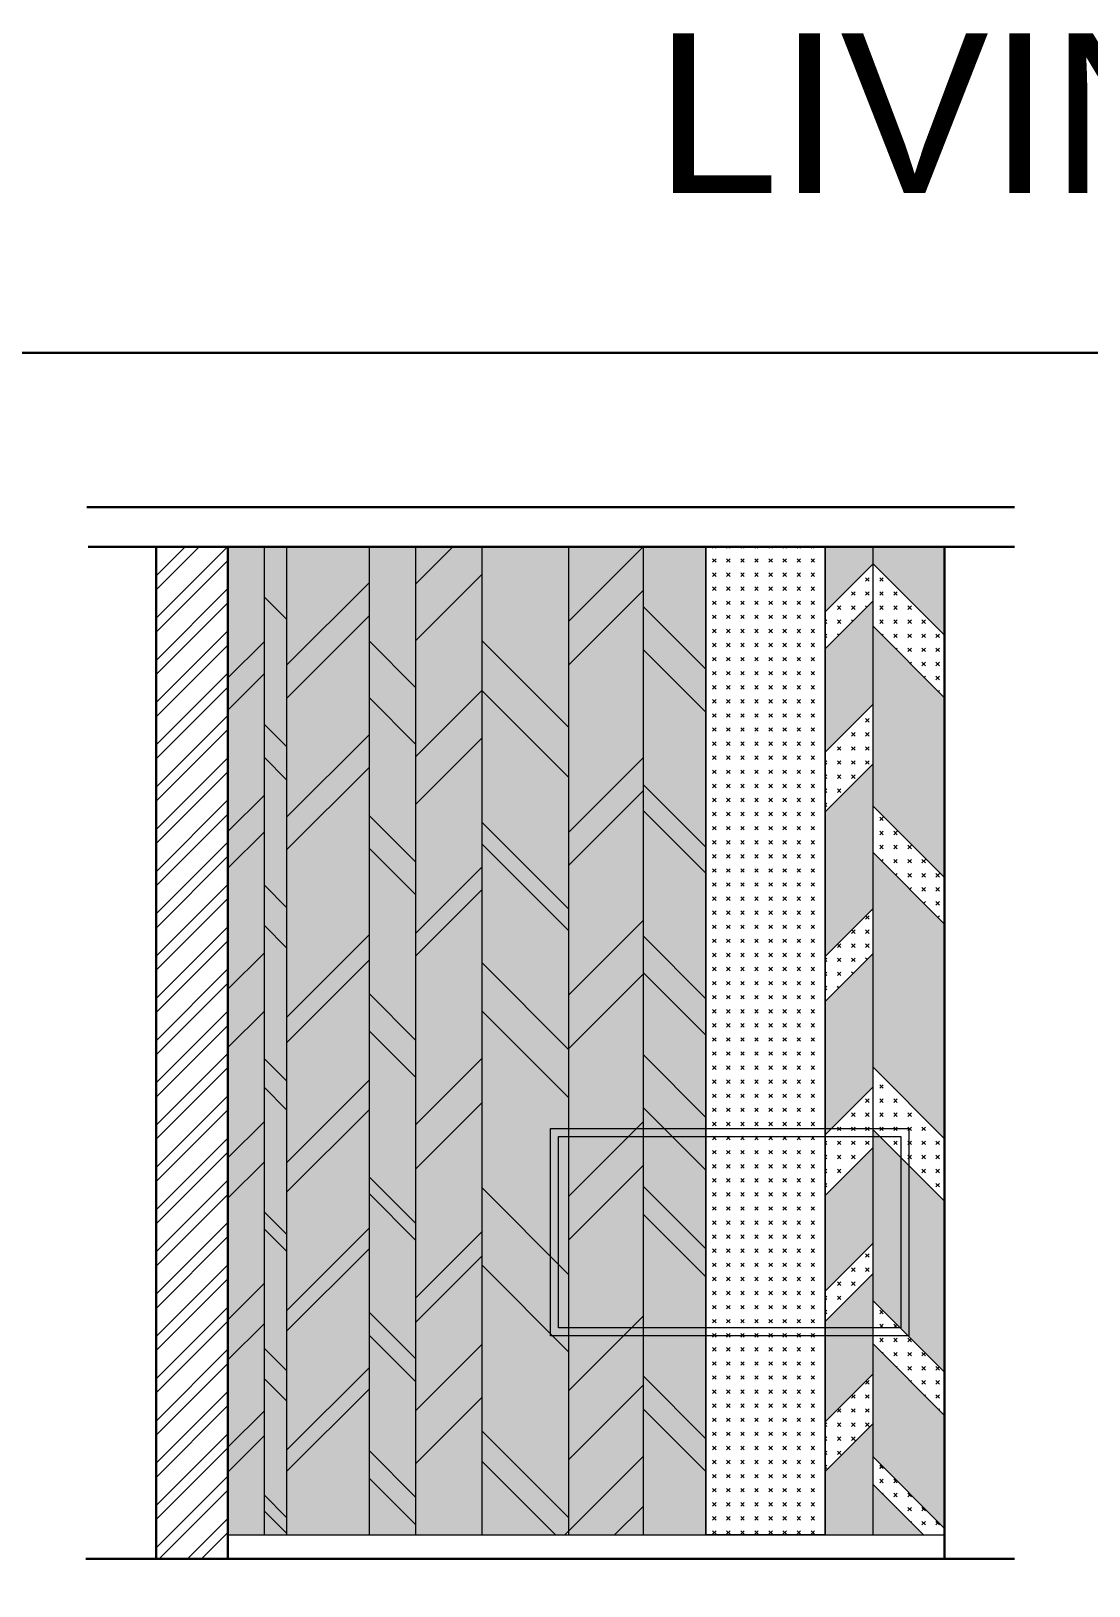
# Model space of a CAD drawing. Header units: millimetres. Extents: x 56222 to 3066687, y -650199 to -121287.
# Drawn here: x 148789.6 to 148922.4, y -182088.7 to -181893.5 of the extents above; entities that cross this region are included whole.
import ezdxf

# ---------------------------------------------------------------- set-up
doc = ezdxf.new("R2010")
doc.units = ezdxf.units.MM
doc.header["$MEASUREMENT"] = 0
doc.linetypes.add('DASHED', pattern=[0.75, 0.5, -0.25])
for name, color, linetype, lineweight in [('FIRST FLOOR ( DW_RAIL )', 7, 'Continuous', 9), ('FURNI', 25, 'Continuous', 5), ('FURNITURE', 32, 'Continuous', 9), ('furniture dimensions', 1, 'DASHED', 0), ('GDR_FLOATING COLUMN', 3, 'Continuous', 18), ('SECTION ( SLAB PLine )', 104, 'Continuous', 30), ('XX~SLAB ( BEAM )~ ( DIM )', 7, 'Continuous', 9)]:
    doc.layers.add(name, color=color, linetype=linetype, lineweight=lineweight)
doc.layers.add('hatch', color=250, linetype='Continuous', lineweight=9, transparency=0.5)
doc.styles.get("Standard").update_dxf_attribs({"font": 'arial.ttf', "height": 6})
pattern_1 = [(45, (-8.1655, -808.8943), (0, 1.767766953), [0.625, -1.875]), (135, (-7.7236, -808.8943), (-1.767766953, 1e-16), [0.625, -1.875])]

msp = doc.modelspace()

# ---------------------------------------------------------------- hatches: boundary and pattern name
at = {"layer": 'FURNITURE', "lineweight": 0, "true_color": 0xc2cd98, "transparency": 33554633}
h = msp.add_hatch(color=9, dxfattribs=at)
h.dxf.hatch_style = 1
h.paths.add_polyline_path([(148818.8382, -181958.278), (148814.3088, -181958.278), (148814.3088, -181974.7211), (148818.8382, -181970.1918)])
h.paths.add_polyline_path([(148818.8382, -181974.2221), (148814.3088, -181978.7515), (148814.3088, -181994.0106), (148818.8382, -181989.4812)])
h.paths.add_polyline_path([(148818.8382, -181994.0652), (148814.3088, -181998.5946), (148814.3088, -182013.7708), (148818.8382, -182009.2414)])
h.paths.add_polyline_path([(148818.8382, -182016.5832), (148814.3088, -182021.1126), (148814.3088, -182034.9604), (148818.8382, -182030.431)])
h.paths.add_polyline_path([(148818.8382, -182035.4797), (148814.3088, -182040.0091), (148814.3088, -182055.2636), (148818.8382, -182050.7343)])
h.paths.add_polyline_path([(148818.8382, -182055.783), (148814.3088, -182060.3124), (148814.3088, -182071.2643), (148818.8382, -182066.7349)])
h.paths.add_polyline_path([(148818.8382, -182069.8462), (148814.3088, -182074.3756), (148814.3088, -182082.278), (148818.8382, -182082.278)])
h.paths.add_polyline_path([(148832.0231, -182063.9671), (148821.6667, -182074.3235), (148821.6667, -182082.278), (148832.0231, -182082.278)])
h.paths.add_polyline_path([(148832.0231, -182046.3512), (148821.6667, -182056.7077), (148821.6667, -182071.6373), (148832.0231, -182061.2808)])
h.paths.add_polyline_path([(148832.0231, -182043.7793), (148832.0231, -182028.9093), (148821.6667, -182039.2658), (148821.6667, -182054.1357)])
h.paths.add_polyline_path([(148832.0231, -182010.1586), (148821.6667, -182020.515), (148821.6667, -182035.553), (148832.0231, -182025.1966)])
h.paths.add_polyline_path([(148821.6667, -182028.9262), (148818.8382, -182026.0977), (148818.8382, -182030.431), (148818.8382, -182041.7067), (148821.6667, -182044.5352)])
h.paths.add_polyline_path([(148821.6667, -182008.588), (148818.8382, -182005.7595), (148818.8382, -182009.2414), (148818.8382, -182022.4744), (148821.6667, -182025.3029)])
h.paths.add_polyline_path([(148832.0231, -181985.9495), (148821.6667, -181996.3059), (148821.6667, -182017.3154), (148832.0231, -182006.9589)])
h.paths.add_polyline_path([(148832.0231, -181966.928), (148821.6667, -181977.2845), (148821.6667, -181992.2125), (148832.0231, -181981.8561)])
h.paths.add_polyline_path([(148832.0231, -181962.764), (148832.0231, -181958.278), (148821.6667, -181958.278), (148821.6667, -181973.1204)])
h.paths.add_polyline_path([(148821.6667, -181967.3595), (148818.8382, -181964.531), (148818.8382, -181970.1918), (148818.8382, -181980.5066), (148821.6667, -181983.335)])
h.paths.add_polyline_path([(148821.6667, -181987.4991), (148818.8382, -181984.6706), (148818.8382, -181989.4812), (148818.8382, -182000.6923), (148821.6667, -182003.5208)])
h.paths.add_polyline_path([(148821.6667, -182046.672), (148818.8382, -182043.8436), (148818.8382, -182050.7343), (148818.8382, -182058.816), (148821.6667, -182061.6444)])
h.paths.add_polyline_path([(148821.6667, -182065.4514), (148818.8382, -182062.623), (148818.8382, -182066.7349), (148818.8382, -182077.2397), (148821.6667, -182080.0682)])
h.paths.add_polyline_path([(148818.8382, -182079.2406), (148818.8382, -182082.278), (148821.6667, -182082.278), (148821.6667, -182082.0691)])
h.paths.add_polyline_path([(148837.8611, -182080.9763), (148832.0231, -182075.1383), (148832.0231, -182082.278), (148837.8611, -182082.278)])
h.paths.add_polyline_path([(148837.8611, -182063.0287), (148832.0231, -182057.1907), (148832.0231, -182071.6721), (148837.8611, -182077.5101)])
h.paths.add_polyline_path([(148846.1869, -182065.0188), (148837.8611, -182073.3446), (148837.8611, -182082.278), (148846.1869, -182082.278)])
h.paths.add_polyline_path([(148846.1869, -182073.0223), (148846.1869, -182082.278), (148855.4427, -182082.278)])
h.paths.add_polyline_path([(148857.0661, -182059.2711), (148846.1869, -182048.3919), (148846.1869, -182069.1993), (148857.0661, -182080.0785)])
h.paths.add_polyline_path([(148846.1869, -182047.292), (148837.8611, -182055.6179), (148837.8611, -182066.6971), (148846.1869, -182058.3713)])
h.paths.add_polyline_path([(148837.8611, -182045.2662), (148832.0231, -182039.4282), (148832.0231, -182054.3022), (148837.8611, -182060.1402)])
h.paths.add_polyline_path([(148846.1869, -182028.0471), (148837.8611, -182036.3729), (148837.8611, -182052.5498), (148846.1869, -182044.2239)])
h.paths.add_polyline_path([(148857.0661, -182027.3742), (148846.1869, -182016.495), (148846.1869, -182038.6872), (148857.0661, -182049.5664)])
h.paths.add_polyline_path([(148837.8611, -182024.8245), (148832.0231, -182018.9865), (148832.0231, -182037.3099), (148837.8611, -182043.1479)])
h.paths.add_polyline_path([(148837.8611, -182001.9028), (148832.0231, -181996.0649), (148832.0231, -182014.3289), (148837.8611, -182020.1668)])
h.paths.add_polyline_path([(148846.1869, -182001.3036), (148837.8611, -182009.6294), (148837.8611, -182030.8218), (148846.1869, -182022.496)])
h.paths.add_polyline_path([(148846.1869, -181995.5498), (148846.1869, -182010.4525), (148857.0306, -182021.2961), (148857.0661, -182021.2606), (148857.0661, -182006.4289)])
h.paths.add_polyline_path([(148846.1947, -181976.301), (148846.1869, -181976.3088), (148846.1869, -181992.8031), (148857.0661, -182003.6823), (148857.0661, -181987.1724)])
h.paths.add_polyline_path([(148846.1869, -181982.2673), (148837.8611, -181990.5932), (148837.8611, -182006.8023), (148846.1869, -181998.4765)])
h.paths.add_polyline_path([(148837.8611, -181983.0166), (148832.0231, -181977.1786), (148832.0231, -181991.9714), (148837.8611, -181997.8094)])
h = msp.add_hatch(color=9, dxfattribs=at)
h.dxf.hatch_style = 1
h.paths.add_polyline_path([(148837.8611, -181958.278), (148832.0231, -181958.278), (148832.0231, -181970.0655), (148837.8611, -181975.9035)])
h.paths.add_polyline_path([(148857.0661, -181958.278), (148846.1869, -181958.278), (148846.1869, -181970.0353), (148857.0661, -181980.9145)])
h.paths.add_polyline_path([(148846.1869, -181961.753), (148837.8611, -181970.0788), (148837.8611, -181984.6347), (148846.1869, -181976.3088)])
h.paths.add_polyline_path([(148842.5488, -181958.278), (148837.8611, -181958.278), (148837.8611, -181962.9656)])
h.paths.add_polyline_path([(148866.4363, -181963.7562), (148857.0661, -181973.1264), (148857.0661, -181994.1085), (148866.4363, -181984.7383)])
h.paths.add_polyline_path([(148874.3088, -181979.0101), (148866.4363, -181971.1376), (148866.4363, -181984.7383), (148866.4363, -181988.095), (148874.3088, -181995.9675)])
h.paths.add_polyline_path([(148866.4363, -181988.8811), (148857.0661, -181998.2513), (148857.0661, -182014.5137), (148866.4363, -182005.1435)])
h.paths.add_polyline_path([(148874.3088, -181999.2314), (148866.4363, -181991.3589), (148866.4363, -182007.1028), (148874.3088, -182014.9753)])
h.paths.add_polyline_path([(148866.4363, -182011.8903), (148857.0661, -182021.2606), (148857.0661, -182039.7789), (148866.4363, -182030.4087)])
h.paths.add_polyline_path([(148866.4363, -182011.6965), (148866.4363, -182021.9926), (148874.3088, -182029.8651), (148874.3088, -182019.569)])
h.paths.add_polyline_path([(148866.4363, -182035.9145), (148857.0661, -182045.2847), (148857.0661, -182064.1899), (148866.4363, -182054.8197)])
h.paths.add_polyline_path([(148874.3088, -182049.8857), (148866.4363, -182042.0132), (148866.4363, -182062.3221), (148874.3088, -182070.1946)])
h.paths.add_polyline_path([(148866.4363, -182063.4604), (148857.0661, -182072.8306), (148857.0661, -182081.806), (148866.4363, -182072.4358)])
h.paths.add_polyline_path([(148866.4363, -182078.7092), (148862.8675, -182082.278), (148866.4363, -182082.278)])
h.paths.add_polyline_path([(148874.3088, -182074.3047), (148866.4363, -182066.4322), (148866.4363, -182082.278), (148874.3088, -182082.278)])
h.paths.add_polyline_path([(148874.3088, -182036.5138), (148866.4363, -182028.6413), (148866.4363, -182038.5076), (148874.3088, -182046.3801)])
h.paths.add_polyline_path([(148866.4363, -181958.278), (148857.0661, -181958.278), (148857.0661, -181967.6482)])
h = msp.add_hatch(color=9, dxfattribs=at)
h.dxf.hatch_style = 1
h.paths.add_polyline_path([(148874.3088, -181958.278), (148866.4363, -181958.278), (148866.4363, -181965.7579), (148874.3088, -181973.6304)])
h = msp.add_hatch(color=9, dxfattribs=at)
h.dxf.hatch_style = 1
h.paths.add_polyline_path([(148895.3322, -182068.2813), (148889.3088, -182074.3047), (148889.3088, -182082.278), (148895.3322, -182082.278)])
h.paths.add_polyline_path([(148895.3322, -182075.9389), (148895.3322, -182082.278), (148901.6713, -182082.278)])
h.paths.add_polyline_path([(148904.3088, -182067.2749), (148895.3322, -182058.2982), (148895.3322, -182072.4678), (148904.3088, -182081.4444)])
h.paths.add_polyline_path([(148895.3322, -182049.4642), (148889.3088, -182055.4876), (148889.3088, -182068.085), (148895.3322, -182062.0616)])
h.paths.add_polyline_path([(148904.3088, -182040.4007), (148895.3322, -182031.4241), (148895.3322, -182052.8724), (148904.3088, -182061.849)])
h.paths.add_polyline_path([(148895.3322, -182033.6686), (148889.3088, -182039.692), (148889.3088, -182051.6764), (148895.3322, -182045.6531)])
h.paths.add_polyline_path([(148895.3322, -182009.3078), (148889.3088, -182015.3312), (148889.3088, -182032.0403), (148895.3322, -182026.0169)])
h.paths.add_polyline_path([(148904.3088, -182005.6241), (148895.3322, -181996.6474), (148895.3322, -182023.5672), (148904.3088, -182032.5438)])
h.paths.add_polyline_path([(148904.3088, -181977.2092), (148895.3322, -181968.2325), (148895.3322, -181990.8006), (148904.3088, -181999.7772)])
h.paths.add_polyline_path([(148895.3322, -181985.5022), (148889.3088, -181991.5256), (148889.3088, -182009.6758), (148895.3322, -182003.6525)])
h.paths.add_polyline_path([(148895.3322, -181965.0423), (148889.3088, -181971.0656), (148889.3088, -181984.0403), (148895.3322, -181978.0169)])
h.paths.add_polyline_path([(148904.3088, -181958.278), (148895.3322, -181958.278), (148895.3322, -181960.3846), (148904.3088, -181969.3613)])
h.paths.add_polyline_path([(148895.3322, -181958.278), (148889.3088, -181958.278), (148889.3088, -181966.408), (148895.3322, -181960.3846)])
at = {"layer": 'hatch', "lineweight": 0, "transparency": 33554687}
h = msp.add_hatch(dxfattribs=at)
h.set_pattern_fill('ANSI32', color=256, scale=10)
h.set_pattern_definition([(45, (144.88, -99.4157), (-2.65165043, 2.65165043), []), (45, (146.6477, -99.4157), (-2.65165043, 2.65165043), [])])
h.paths.add_polyline_path([(148814.3088, -181958.278), (148805.3088, -181958.278), (148805.3088, -182085.278), (148814.3088, -182085.278)])
at = {"layer": 'hatch', "lineweight": 0, "true_color": 0x7aafdf, "transparency": 33554687}
h = msp.add_hatch(dxfattribs=at)
h.set_pattern_fill('CROSS', color=143, scale=5, angle=45)
h.set_pattern_definition(pattern_1)
h.paths.add_polyline_path([(148818.8382, -182069.8462), (148818.8382, -182066.7349), (148814.3088, -182071.2643), (148814.3088, -182074.3756)])
h.paths.add_polyline_path([(148821.6667, -182061.6444), (148818.8382, -182058.816), (148818.8382, -182062.623), (148821.6667, -182065.4514)])
h.paths.add_polyline_path([(148832.0231, -182063.9671), (148832.0231, -182061.2808), (148821.6667, -182071.6373), (148821.6667, -182074.3235)])
h.paths.add_polyline_path([(148821.6667, -182080.0682), (148818.8382, -182077.2397), (148818.8382, -182079.2406), (148821.6667, -182082.0691)])
h.paths.add_polyline_path([(148832.0231, -182071.6721), (148832.0231, -182075.1383), (148837.8611, -182080.9763), (148837.8611, -182077.5101)])
h.paths.add_polyline_path([(148846.1869, -182065.0188), (148846.1869, -182058.3713), (148837.8611, -182066.6971), (148837.8611, -182073.3446)])
h.paths.add_polyline_path([(148846.1869, -182069.1993), (148846.1869, -182073.0223), (148855.4427, -182082.278), (148856.5941, -182082.278), (148857.0661, -182081.806), (148857.0661, -182080.0785)])
h.paths.add_polyline_path([(148866.4363, -182078.7092), (148866.4363, -182072.4358), (148857.0661, -182081.806), (148857.0661, -182082.278), (148862.8675, -182082.278)])
h.paths.add_polyline_path([(148866.4363, -182062.3221), (148866.4363, -182066.4322), (148874.3088, -182074.3047), (148874.3088, -182070.1946)])
h.paths.add_polyline_path([(148866.4363, -182054.8197), (148857.0661, -182064.1899), (148857.0661, -182072.8306), (148866.4363, -182063.4604)])
h.paths.add_polyline_path([(148846.1869, -182038.6872), (148846.1869, -182048.3919), (148857.0661, -182059.2711), (148857.0661, -182049.5664)])
h.paths.add_polyline_path([(148846.1869, -182047.292), (148846.1869, -182044.2239), (148837.8611, -182052.5498), (148837.8611, -182055.6179)])
h.paths.add_polyline_path([(148832.0231, -182054.3022), (148832.0231, -182057.1907), (148837.8611, -182063.0287), (148837.8611, -182060.1402)])
h.paths.add_polyline_path([(148832.0231, -182046.3512), (148832.0231, -182043.7793), (148821.6667, -182054.1357), (148821.6667, -182056.7077)])
h.paths.add_polyline_path([(148818.8382, -182050.7343), (148814.3088, -182055.2636), (148814.3088, -182060.3124), (148818.8382, -182055.783)])
h.paths.add_polyline_path([(148818.8382, -182041.7067), (148818.8382, -182043.8436), (148821.6667, -182046.672), (148821.6667, -182044.5352)])
h.paths.add_polyline_path([(148818.8382, -182030.431), (148814.3088, -182034.9604), (148814.3088, -182040.0091), (148818.8382, -182035.4797)])
h.paths.add_polyline_path([(148832.0231, -182028.9093), (148832.0231, -182025.1966), (148821.6667, -182035.553), (148821.6667, -182039.2658)])
h.paths.add_polyline_path([(148832.0231, -182037.3099), (148832.0231, -182039.4282), (148837.8611, -182045.2662), (148837.8611, -182043.1479)])
h.paths.add_polyline_path([(148846.1869, -182028.0471), (148846.1869, -182022.496), (148837.8611, -182030.8218), (148837.8611, -182036.3729)])
h.paths.add_polyline_path([(148866.4363, -182035.9145), (148866.4363, -182030.4087), (148857.0661, -182039.7789), (148857.0661, -182045.2847)])
h.paths.add_polyline_path([(148866.4363, -182038.5076), (148866.4363, -182042.0132), (148874.3088, -182049.8857), (148874.3088, -182046.3801)])
h.paths.add_polyline_path([(148874.3088, -182029.8651), (148866.4363, -182021.9926), (148866.4363, -182028.6413), (148874.3088, -182036.5138)])
h.paths.add_polyline_path([(148866.4363, -182007.1028), (148866.4363, -182011.6965), (148874.3088, -182019.569), (148874.3088, -182014.9753)])
h.paths.add_polyline_path([(148866.4363, -182005.1435), (148857.0661, -182014.5137), (148857.0661, -182021.2606), (148866.4363, -182011.8903)])
h.paths.add_polyline_path([(148846.1869, -182010.4525), (148846.1869, -182016.495), (148857.0661, -182027.3742), (148857.0661, -182021.3316)])
h.paths.add_polyline_path([(148837.8611, -182020.1668), (148832.0231, -182014.3289), (148832.0231, -182018.9865), (148837.8611, -182024.8245)])
h.paths.add_polyline_path([(148832.0231, -182010.1586), (148832.0231, -182006.9589), (148821.6667, -182017.3154), (148821.6667, -182020.515)])
h.paths.add_polyline_path([(148818.8382, -182009.2414), (148814.3088, -182013.7708), (148814.3088, -182021.1126), (148818.8382, -182016.5832)])
h.paths.add_polyline_path([(148821.6667, -182003.5208), (148818.8382, -182000.6923), (148818.8382, -182005.7595), (148821.6667, -182008.588)])
h.paths.add_polyline_path([(148818.8382, -181989.4812), (148814.3088, -181994.0106), (148814.3088, -181998.5946), (148818.8382, -181994.0652)])
h.paths.add_polyline_path([(148832.0231, -181985.9495), (148832.0231, -181981.8561), (148821.6667, -181992.2125), (148821.6667, -181996.3059)])
h.paths.add_polyline_path([(148832.0231, -181991.9714), (148832.0231, -181996.0649), (148837.8611, -182001.9028), (148837.8611, -181997.8094)])
h.paths.add_polyline_path([(148846.1869, -182001.3036), (148846.1869, -181998.4765), (148837.8611, -182006.8023), (148837.8611, -182009.6294)])
h.paths.add_polyline_path([(148846.1869, -181992.8031), (148846.1869, -181995.5498), (148857.0661, -182006.4289), (148857.0661, -182003.6823)])
h.paths.add_polyline_path([(148866.4363, -181988.8811), (148866.4363, -181984.7383), (148857.0661, -181994.1085), (148857.0661, -181998.2513)])
h.paths.add_polyline_path([(148866.4363, -181988.095), (148866.4363, -181991.3589), (148874.3088, -181999.2314), (148874.3088, -181995.9675)])
h.paths.add_polyline_path([(148846.1869, -181970.0353), (148846.1869, -181976.2932), (148857.0661, -181987.1724), (148857.0661, -181980.9145)])
h.paths.add_polyline_path([(148866.4363, -181963.7562), (148866.4363, -181958.278), (148857.0661, -181967.6482), (148857.0661, -181973.1264)])
h.paths.add_polyline_path([(148866.4363, -181965.7579), (148866.4363, -181971.1376), (148874.3088, -181979.0101), (148874.3088, -181973.6304)])
h.paths.add_polyline_path([(148846.1869, -181982.2673), (148846.1869, -181976.3088), (148837.8611, -181984.6347), (148837.8611, -181990.5932)])
h.paths.add_polyline_path([(148832.0231, -181970.0655), (148832.0231, -181977.1786), (148837.8611, -181983.0166), (148837.8611, -181975.9035)])
h.paths.add_polyline_path([(148846.1869, -181961.753), (148846.1869, -181958.278), (148842.5488, -181958.278), (148837.8611, -181962.9656), (148837.8611, -181970.0788)])
h.paths.add_polyline_path([(148832.0231, -181966.928), (148832.0231, -181962.764), (148821.6667, -181973.1204), (148821.6667, -181977.2845)])
h.paths.add_polyline_path([(148821.6667, -181958.278), (148818.8382, -181958.278), (148818.8382, -181964.531), (148821.6667, -181967.3595)])
h.paths.add_polyline_path([(148818.8382, -181974.2221), (148818.8382, -181970.1918), (148814.3088, -181974.7211), (148814.3088, -181978.7515)])
h.paths.add_polyline_path([(148818.8382, -181980.5066), (148818.8382, -181984.6706), (148821.6667, -181987.4991), (148821.6667, -181983.335)])
h.paths.add_polyline_path([(148821.6667, -182025.3029), (148818.8382, -182022.4744), (148818.8382, -182026.0977), (148821.6667, -182028.9262)])
h = msp.add_hatch(dxfattribs=at)
h.set_pattern_fill('CROSS', color=143, scale=5, angle=45)
h.set_pattern_definition([(45, (15.045, -99.4157), (0, 1.767766953), [0.625, -1.875]), (135, (15.4869, -99.4157), (-1.767766953, 1e-16), [0.625, -1.875])])
h.paths.add_polyline_path([(148889.3088, -181958.278), (148874.3088, -181958.278), (148874.3088, -182031.2497), (148889.3088, -182031.2497)])
h.paths.add_polyline_path([(148889.3088, -182057.3), (148874.3088, -182057.3), (148874.3088, -182082.278), (148889.3088, -182082.278)])
h.paths.add_polyline_path([(148889.3088, -182032.2497), (148874.3088, -182032.2497), (148874.3088, -182056.3), (148889.3088, -182056.3)])
h.paths.add_polyline_path([(148889.3088, -182031.2497), (148874.3088, -182031.2497), (148874.3088, -182032.2497), (148889.3088, -182032.2497)])
h.paths.add_polyline_path([(148889.3088, -182056.3), (148874.3088, -182056.3), (148874.3088, -182057.3), (148889.3088, -182057.3)])
h = msp.add_hatch(dxfattribs=at)
h.set_pattern_fill('CROSS', color=143, scale=5, angle=45)
h.set_pattern_definition(pattern_1)
h.paths.add_polyline_path([(148895.3322, -181965.0423), (148895.3322, -181960.3846), (148889.3088, -181966.408), (148889.3088, -181971.0656)])
h.paths.add_polyline_path([(148904.3088, -181969.3613), (148895.3322, -181960.3846), (148895.3322, -181968.2325), (148904.3088, -181977.2092)])
h.paths.add_polyline_path([(148895.3322, -181978.0169), (148889.3088, -181984.0403), (148889.3088, -181991.5256), (148895.3322, -181985.5022)])
h.paths.add_polyline_path([(148895.3322, -181990.8006), (148895.3322, -181996.6474), (148904.3088, -182005.6241), (148904.3088, -181999.7772)])
h.paths.add_polyline_path([(148895.3322, -182003.6525), (148889.3088, -182009.6758), (148889.3088, -182015.3312), (148895.3322, -182009.3078)])
h.paths.add_polyline_path([(148904.3088, -182032.5438), (148895.3322, -182023.5672), (148895.3322, -182031.4241), (148904.3088, -182040.4007)])
h.paths.add_polyline_path([(148895.3322, -182026.0169), (148889.3088, -182032.0403), (148889.3088, -182039.692), (148895.3322, -182033.6686)])
h.paths.add_polyline_path([(148895.3322, -182052.8724), (148895.3322, -182058.2982), (148904.3088, -182067.2749), (148904.3088, -182061.849)])
h.paths.add_polyline_path([(148895.3322, -182049.4642), (148895.3322, -182045.6531), (148889.3088, -182051.6764), (148889.3088, -182055.4876)])
h.paths.add_polyline_path([(148895.3322, -182062.0616), (148889.3088, -182068.085), (148889.3088, -182074.3047), (148895.3322, -182068.2813)])
h.paths.add_polyline_path([(148895.3322, -182072.4678), (148895.3322, -182075.9389), (148901.6713, -182082.278), (148904.3088, -182082.278), (148904.3088, -182081.4444)])

# ---------------------------------------------------------------- linework, layer by layer
at = {"layer": 'FIRST FLOOR ( DW_RAIL )', "lineweight": 0, "transparency": 33554633}
for p, q in [((148818.8382, -181958.278), (148818.8382, -182082.278)), ((148821.6667, -181958.278), (148821.6667, -182082.278)), ((148832.0231, -181958.278), (148832.0231, -182082.278)), ((148837.8611, -181958.278), (148837.8611, -182082.278)), ((148842.5488, -181958.278), (148837.8611, -181962.9656)), ((148846.1869, -181958.278), (148846.1869, -182082.278)), ((148857.0661, -181958.278), (148857.0661, -182082.278)), ((148866.4363, -181958.278), (148857.0661, -181967.6482)), ((148866.4363, -181958.278), (148866.4363, -182082.278)), ((148874.3088, -181958.278), (148874.3088, -182082.278)), ((148895.3322, -181960.3846), (148889.3088, -181966.408)), ((148895.3322, -181960.3846), (148904.3088, -181969.3613)), ((148846.1869, -181961.753), (148837.8611, -181970.0788)), ((148832.0231, -181962.764), (148821.6667, -181973.1204)), ((148866.4363, -181963.7562), (148857.0661, -181973.1264)), ((148818.8382, -181964.531), (148821.6667, -181967.3595)), ((148866.4363, -181965.7579), (148874.3088, -181973.6304)), ((148895.3322, -181965.0423), (148889.3088, -181971.0656)), ((148832.0231, -181966.928), (148821.6667, -181977.2845)), ((148895.3322, -181968.2325), (148904.3088, -181977.2092)), ((148818.8382, -181970.1918), (148814.3088, -181974.7211)), ((148832.0231, -181970.0655), (148837.8611, -181975.9035)), ((148846.1869, -181970.0353), (148857.0661, -181980.9145)), ((148866.4363, -181971.1376), (148874.3088, -181979.0101)), ((148818.8382, -181974.2221), (148814.3088, -181978.7515)), ((148832.0231, -181977.1786), (148837.8611, -181983.0166)), ((148846.1869, -181976.3088), (148837.8611, -181984.6347)), ((148846.1869, -181976.2932), (148857.0661, -181987.1724)), ((148895.3322, -181978.0169), (148889.3088, -181984.0403)), ((148818.8382, -181980.5066), (148821.6667, -181983.335)), ((148832.0231, -181981.8561), (148821.6667, -181992.2125)), ((148846.1869, -181982.2673), (148837.8611, -181990.5932)), ((148818.8382, -181984.6706), (148821.6667, -181987.4991)), ((148866.4363, -181984.7383), (148857.0661, -181994.1085)), ((148895.3322, -181985.5022), (148889.3088, -181991.5256)), ((148832.0231, -181985.9495), (148821.6667, -181996.3059)), ((148818.8382, -181989.4812), (148814.3088, -181994.0106)), ((148866.4363, -181988.8811), (148857.0661, -181998.2513)), ((148866.4363, -181988.095), (148874.3088, -181995.9675)), ((148866.4363, -181991.3589), (148874.3088, -181999.2314)), ((148895.3322, -181990.8006), (148904.3088, -181999.7772)), ((148832.0231, -181991.9714), (148837.8611, -181997.8094)), ((148846.1869, -181992.8031), (148857.0661, -182003.6823)), ((148818.8382, -181994.0652), (148814.3088, -181998.5946)), ((148846.1869, -181995.5498), (148857.0661, -182006.4289)), ((148832.0231, -181996.0649), (148837.8611, -182001.9028)), ((148895.3322, -181996.6474), (148904.3088, -182005.6241)), ((148846.1869, -181998.4765), (148837.8611, -182006.8023)), ((148818.8382, -182000.6923), (148821.6667, -182003.5208)), ((148846.1869, -182001.3036), (148837.8611, -182009.6294)), ((148866.4363, -182005.1435), (148857.0661, -182014.5137)), ((148895.3322, -182003.6525), (148889.3088, -182009.6758)), ((148818.8382, -182005.7595), (148821.6667, -182008.588)), ((148832.0231, -182006.9589), (148821.6667, -182017.3154)), ((148866.4363, -182007.1028), (148874.3088, -182014.9753)), ((148818.8382, -182009.2414), (148814.3088, -182013.7708)), ((148895.3322, -182009.3078), (148889.3088, -182015.3312)), ((148832.0231, -182010.1586), (148821.6667, -182020.515)), ((148846.1869, -182010.4525), (148857.0661, -182021.3316)), ((148866.4363, -182011.8903), (148857.0661, -182021.2606)), ((148866.4363, -182011.6965), (148874.3088, -182019.569)), ((148832.0231, -182014.3289), (148837.8611, -182020.1668)), ((148818.8382, -182016.5832), (148814.3088, -182021.1126)), ((148846.1869, -182016.495), (148857.0661, -182027.3742)), ((148832.0231, -182018.9865), (148837.8611, -182024.8245)), ((148818.8382, -182022.4744), (148821.6667, -182025.3029)), ((148846.1869, -182022.496), (148837.8611, -182030.8218)), ((148866.4363, -182021.9926), (148874.3088, -182029.8651)), ((148895.3322, -182023.5672), (148904.3088, -182032.5438)), ((148818.8382, -182026.0977), (148821.6667, -182028.9262)), ((148832.0231, -182025.1966), (148821.6667, -182035.553)), ((148895.3322, -182026.0169), (148889.3088, -182032.0403)), ((148846.1869, -182028.0471), (148837.8611, -182036.3729)), ((148866.4363, -182028.6413), (148874.3088, -182036.5138)), ((148818.8382, -182030.431), (148814.3088, -182034.9604)), ((148832.0231, -182028.9093), (148821.6667, -182039.2658)), ((148866.4363, -182030.4087), (148857.0661, -182039.7789)), ((148895.3322, -182031.4241), (148904.3088, -182040.4007)), ((148895.3322, -182033.6686), (148889.3088, -182039.692)), ((148818.8382, -182035.4797), (148814.3088, -182040.0091)), ((148866.4363, -182035.9145), (148857.0661, -182045.2847)), ((148832.0231, -182037.3099), (148837.8611, -182043.1479)), ((148866.4363, -182038.5076), (148874.3088, -182046.3801)), ((148832.0231, -182039.4282), (148837.8611, -182045.2662)), ((148846.1869, -182038.6872), (148857.0661, -182049.5664)), ((148818.8382, -182041.7067), (148821.6667, -182044.5352)), ((148866.4363, -182042.0132), (148874.3088, -182049.8857)), ((148818.8382, -182043.8436), (148821.6667, -182046.672)), ((148832.0231, -182043.7793), (148821.6667, -182054.1357)), ((148846.1869, -182044.2239), (148837.8611, -182052.5498)), ((148832.0231, -182046.3512), (148821.6667, -182056.7077)), ((148895.3322, -182045.6531), (148889.3088, -182051.6764)), ((148846.1869, -182047.292), (148837.8611, -182055.6179)), ((148846.1869, -182048.3919), (148857.0661, -182059.2711)), ((148895.3322, -182049.4642), (148889.3088, -182055.4876)), ((148818.8382, -182050.7343), (148814.3088, -182055.2636)), ((148895.3322, -182052.8724), (148904.3088, -182061.849)), ((148818.8382, -182055.783), (148814.3088, -182060.3124)), ((148832.0231, -182054.3022), (148837.8611, -182060.1402)), ((148866.4363, -182054.8197), (148857.0661, -182064.1899)), ((148832.0231, -182057.1907), (148837.8611, -182063.0287)), ((148818.8382, -182058.816), (148821.6667, -182061.6444)), ((148846.1869, -182058.3713), (148837.8611, -182066.6971)), ((148895.3322, -182058.2982), (148904.3088, -182067.2749)), ((148832.0231, -182061.2808), (148821.6667, -182071.6373)), ((148818.8382, -182062.623), (148821.6667, -182065.4514)), ((148832.0231, -182063.9671), (148821.6667, -182074.3235)), ((148866.4363, -182063.4604), (148857.0661, -182072.8306)), ((148866.4363, -182062.3221), (148874.3088, -182070.1946)), ((148895.3322, -182062.0616), (148889.3088, -182068.085)), ((148846.1869, -182065.0188), (148837.8611, -182073.3446)), ((148818.8382, -182066.7349), (148814.3088, -182071.2643)), ((148866.4363, -182066.4322), (148874.3088, -182074.3047)), ((148846.1869, -182069.1993), (148857.0661, -182080.0785)), ((148895.3322, -182068.2813), (148889.3088, -182074.3047)), ((148818.8382, -182069.8462), (148814.3088, -182074.3756)), ((148832.0231, -182071.6721), (148837.8611, -182077.5101)), ((148846.1869, -182073.0223), (148855.4427, -182082.278)), ((148866.4363, -182072.4358), (148856.5941, -182082.278)), ((148895.3322, -182072.4678), (148904.3088, -182081.4444)), ((148832.0231, -182075.1383), (148837.8611, -182080.9763)), ((148818.8382, -182077.2397), (148821.6667, -182080.0682)), ((148895.3322, -182075.9389), (148901.6713, -182082.278)), ((148818.8382, -182079.2406), (148821.6667, -182082.0691)), ((148866.4363, -182078.7092), (148862.8675, -182082.278))]:
    msp.add_line(p, q, dxfattribs=at)
at = {"layer": 'FURNI', "lineweight": 0}
for p, q in [((148889.3088, -182082.278), (148889.3088, -181958.278)), ((148895.3322, -182082.278), (148895.3322, -181958.278))]:
    msp.add_line(p, q, dxfattribs=at)
for points in [[(148874.3088, -181958.278), (148889.3088, -181958.278), (148889.3088, -182082.278), (148874.3088, -182082.278)], [(148854.8094, -182031.2497), (148899.8113, -182031.2497), (148899.8113, -182057.3), (148854.8094, -182057.3)], [(148855.8094, -182032.2497), (148898.8113, -182032.2497), (148898.8113, -182056.3), (148855.8094, -182056.3)]]:
    msp.add_lwpolyline(points, close=True, dxfattribs=at)
at = {"layer": 'FURNITURE', "color": 242, "lineweight": 30, "true_color": 0xcd2027}
msp.add_lwpolyline([(148631.2498, -181933.92), (149343.2414, -181933.92), (149343.2414, -182214.0664), (148631.2498, -182214.0664)], close=True, dxfattribs=at)
at = {"layer": 'GDR_FLOATING COLUMN', "color": 38, "lineweight": 0, "true_color": 0x492403}
msp.add_line((148904.3088, -182071.278), (148904.3088, -181958.278), dxfattribs=at)
at = {"layer": 'SECTION ( SLAB PLine )', "color": 1}
for p, q in [((148796.5999, -181953.278), (148913.0644, -181953.278)), ((148796.7517, -181958.278), (148913.0644, -181958.278)), ((148796.4526, -182085.278), (148913.0644, -182085.278))]:
    msp.add_line(p, q, dxfattribs=at)
at = {"layer": 'SECTION ( SLAB PLine )', "color": 1, "lineweight": 0, "transparency": 33554633}
msp.add_line((148814.3088, -182082.278), (148904.3088, -182082.278), dxfattribs=at)
at = {"layer": 'XX~SLAB ( BEAM )~ ( DIM )', "lineweight": 30}
msp.add_line((148904.3088, -181958.278), (148904.3088, -182085.278), dxfattribs=at)
msp.add_lwpolyline([(148805.3088, -181958.278), (148814.3088, -181958.278), (148814.3088, -182085.278), (148805.3088, -182085.278)], close=True, dxfattribs=at)

# ---------------------------------------------------------------- texts
at = {"layer": 'furniture dimensions', "lineweight": 0}
msp.add_text('LIVING OPTION 2', height=20, dxfattribs=at).set_placement((148867.9174, -181913.8414))

doc.saveas('drawing.dxf')
